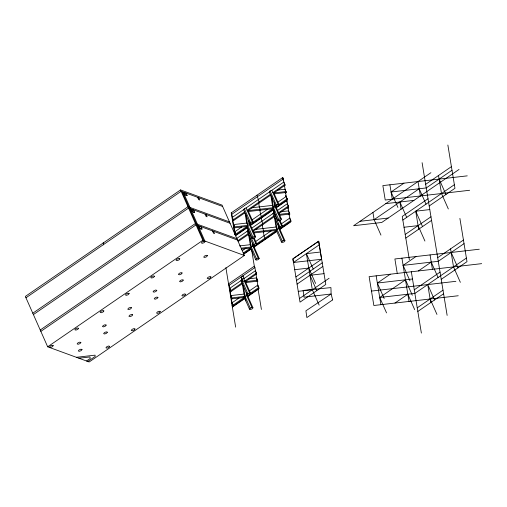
<?xml version="1.0" encoding="UTF-8"?>
<svg xmlns="http://www.w3.org/2000/svg" width="507" height="507" viewBox="0 0 507 507"><rect width="100%" height="100%" fill="white"/><g stroke="black" fill="none" stroke-linecap="round" stroke-linejoin="round"><path stroke-width="0.76" d="M244.837 212.851L233.537 220.602L232.358 217.364L243.588 209.664L244.342 208.631L246.066 207.959L269.356 191.988L270.104 190.955L271.834 190.283L283.888 182.013L285.067 185.258L273.837 192.958L272.861 192.603L284.915 184.333M249.824 223.726L250.572 222.7L252.302 222.028L253.278 222.383L252.53 223.416L250.8 224.088L249.824 223.726L243.588 209.664M236.611 238.518L247.137 231.293L247.885 230.267L247.321 226.8M252.188 238.151L252.936 237.124L254.666 236.452L255.648 236.807L254.894 237.84L253.164 238.512L252.188 238.151L246.979 226.401L247.733 225.368L250.211 224.183M275.586 206.051L276.34 205.024L278.07 204.353L279.046 204.714L278.299 205.741L276.569 206.412L275.586 206.051L269.356 191.988M251.878 228.042L272.905 213.618L273.653 212.591L273.083 209.125M253.373 245.363L254.121 244.336L255.851 243.664L256.827 244.019L256.079 245.052L254.349 245.724L253.373 245.363L247.137 231.293M277.956 220.475L278.704 219.449L280.434 218.777L281.41 219.132L280.663 220.165L278.932 220.837L277.956 220.475L272.747 208.726L273.495 207.693L276.733 205.988M255.737 259.787L256.485 258.754L258.215 258.082L259.191 258.443L258.443 259.47L256.713 260.142L255.737 259.787L250.528 248.031L251.276 247.004L254.514 245.299M279.135 227.687L279.889 226.661L281.613 225.989L282.595 226.344L281.841 227.377L280.118 228.049L279.135 227.687L272.905 213.618M281.499 242.112L282.253 241.085L283.983 240.413L284.959 240.768L284.212 241.801L282.481 242.473L281.499 242.112L276.296 230.362L277.044 229.329L280.282 227.624M245.268 297.767L233.214 306.038L233.062 305.113L244.292 297.406L245.039 296.38L247.524 295.188M247.137 294.738L247.885 293.705L249.615 293.04L250.591 293.395L249.843 294.428L248.113 295.093L247.137 294.738L240.901 280.669L241.649 279.642L242.802 279.192M249.501 309.162L250.249 308.129L251.979 307.457L252.955 307.819L252.207 308.845L250.477 309.517L249.501 309.162L243.886 296.5M205.094 241.509L204.283 242.587L202.458 243.297L201.38 242.948L202.217 241.858L204.017 241.155L205.094 241.509L198.256 226.078L197.179 225.729L204.017 241.155M180.536 189.929L25.35 296.418L47.677 346.801L89.175 361.979L244.355 255.484L222.034 205.107L180.536 189.929L202.857 240.305L244.355 255.484M25.952 297.78L181.138 191.291L222.636 206.469M32.79 313.212L187.977 206.723L229.475 221.901M33.399 314.574L188.579 208.085L230.077 223.264M40.23 330.006L195.417 223.517L236.915 238.689M40.839 331.369L196.019 224.88L237.517 240.058M234.785 234.494L231.243 212.858L282.773 177.507L284.04 182.938M247.448 227.586L235.394 235.856L231.845 214.22L283.375 178.87M47.677 346.801L202.857 240.305M233.385 219.677L244.615 211.977M270.383 194.301L247.093 210.272L248.075 210.633L273.495 207.693L271.625 196.291M270.605 195.176L248.075 210.633L253.278 222.383M241.744 226.971L234.722 231.788L235.901 235.026L247.207 227.275M252.201 219.797L267.512 209.296M277.969 202.122L286.259 196.437L287.431 199.676L276.201 207.382L275.225 207.021L274.693 203.763M235.628 232.193L234.874 232.713L235.901 235.026M235.749 234.101L246.979 226.401L234.722 227.814L233.695 225.501L234.462 225.412M253.227 222.11L272.747 208.726L248.145 211.565M278.996 204.441L287.279 198.75M248.791 220.627L249.457 224.696L250.439 225.057L272.969 209.6M250.369 225.583L273.216 209.911M276.138 207.908L286.924 200.506M277.646 210.367L287.437 203.649L288.616 206.888L278.793 213.631M237.631 240.831L248.164 233.613M252.904 230.362L273.926 215.938M277.912 213.2L288.464 205.962M238.588 241.205L248.386 234.488M253.025 231.306L274.154 216.812M242.485 250.534L245.99 248.126M255.75 241.433L271.758 230.451M281.512 223.758L289.801 218.073L290.98 221.312L279.75 229.018L278.774 228.657L278.242 225.4M243.506 252.847L250.528 248.031L241.332 249.095M256.776 243.747L276.296 230.362L254.159 232.916M282.538 226.071L290.828 220.387M86.507 361.003L90.227 358.449L89.986 356.947L78.915 358.221M243.214 254.077L250.75 248.905M252.473 243.075L253.006 246.332L253.982 246.694L276.518 231.236M243.449 254.4L251.18 249.095M253.754 247.327L276.942 231.42M279.522 229.652L290.473 222.142M229.158 285.232L254.92 267.557L254.318 266.194L228.549 283.869L229.158 285.232L232.7 306.868L244.944 298.471M244.133 278.451L255.439 270.7L256.46 273.013L244.406 281.284L242.676 281.955L242.238 279.275L243.892 278.14L242.866 275.827L242.992 276.613M230.577 288.781L229.823 289.301L230.85 291.614L242.15 283.863M230.85 291.614L230.698 290.688L241.928 282.982M243.892 278.14L244.406 281.284L245.382 281.645L256.612 273.938L256.46 273.013M397.913 207.433L391.074 192.001L403.959 183.166M239.057 297.983L232.035 302.799L233.062 305.113M249.514 290.809L257.803 285.124L258.982 288.363L247.752 296.069L246.77 295.708L246.237 292.45M293.464 262.474L321.571 259.261L318.694 241.199L292.932 258.874L300.024 302.14L325.792 284.465L318.694 241.199L292.894 258.862L293.464 262.474L319.29 244.805M250.54 293.122L258.83 287.437M247.517 296.703L258.469 289.193M430.906 172.703L353.607 225.723L381.739 222.472L459.038 169.452M380.953 235.109L374.115 219.683L419.207 188.75L426.045 204.182M425.646 184.333L451.414 166.657M295.885 276.904L321.653 259.229M452.003 170.263L426.241 187.939L391.074 192.001M296.475 280.51L322.243 262.835M297.07 284.11L322.832 266.441M428.016 198.757L402.247 216.432L409.345 259.698M402.837 220.038L454.373 184.687M429.195 205.969L454.963 188.293L447.865 145.021M299.434 298.534L329.081 278.261M405.201 234.462L430.969 216.787M405.796 238.068L431.558 220.393M384.179 298.477L377.341 283.052L390.225 274.211M409.948 280.802L403.109 265.376L415.987 256.536M386.543 312.901L379.705 297.47L405.473 279.801L412.311 295.226M418.357 270.96L431.235 262.125L438.073 277.551M437.68 257.702L463.449 240.033M464.038 243.639L438.27 261.308L403.109 265.376M394.953 303.059L407.837 294.218L414.675 309.65M414.276 289.801L440.044 272.126M466.402 258.057L414.872 293.407L379.705 297.47M441.229 279.338L466.991 261.663L459.9 218.397M417.236 307.831L442.998 290.156M417.825 311.437L443.593 293.762M87.8 361.472L95.24 356.383L95.043 355.16L76.386 357.302M275.833 214.461L274.68 214.905L274.078 211.242M184.656 193.287L186.12 193.116L187.146 195.429L185.682 195.601M185.074 194.669L184.275 194.764L183.249 192.451L184.054 192.356L185.074 194.669L187.146 195.429M277.411 190.112L285.073 189.225L286.252 192.47L273.913 193.896M286.1 191.545L273.837 192.958L279.046 204.714M467.251 175.853L382.861 185.606L385.225 200.024L469.621 190.271M192.096 210.075L193.566 209.911L194.593 212.224L193.123 212.395M192.521 211.463L191.716 211.558L190.689 209.245L191.494 209.15L192.521 211.463L194.593 212.224M251.643 207.788L272.468 205.379L278.704 219.449M280.96 211.749L288.622 210.861L289.801 214.1L279.927 215.241M278.92 214.417L289.649 213.174M385.814 203.63L413.946 200.379M199.536 226.87L201.006 226.699L202.033 229.018L200.563 229.183M199.961 228.258L199.156 228.353L198.129 226.033L198.934 225.945L199.961 228.258L202.033 229.018M252.936 237.124L246.706 223.055L233.543 224.576L234.722 227.814M234.57 226.889L247.733 225.368L245.996 214.778M254.425 229.513L276.017 227.016L282.253 241.085M418.681 229.227L415.721 211.197L429.79 209.575M253.151 232.092L277.044 229.329L275.307 218.739M360.052 221.305L388.185 218.054M239.558 245.927L250.255 244.691L256.485 258.754M404.022 227.25L418.085 225.621L424.923 241.053M241.408 248.145L251.276 247.004L249.406 235.597M319.157 305.132L312.318 289.7L306.405 253.639L320.468 252.017M294.706 269.692L308.769 268.064L315.608 283.495M479.286 249.222L394.89 258.976L397.254 273.4M248.956 278.799L256.618 277.912L257.797 281.151L245.458 282.576M245.382 281.645L257.645 280.225M324.017 273.653L309.954 275.276L316.793 290.707M481.65 263.646L369.128 276.651L373.855 305.499L458.246 295.746M250.249 308.129L244.019 294.066L230.85 295.587L232.029 298.826L244.292 297.406M231.769 296.424L231.002 296.513L232.029 298.826M231.876 297.901L245.039 296.38L243.303 285.79M298.249 291.322L312.318 289.7M377.341 283.052L412.502 278.983M371.492 291.075L455.882 281.322M241.877 281.03L240.901 280.669L229.671 288.375L230.698 290.688M439.125 179.104L445.964 194.53M448.327 208.954L441.489 193.522L438.53 175.498M451.154 252.473L457.992 267.905M460.356 282.329L453.518 266.897L450.565 248.867M415.721 211.197L422.559 226.629M406.722 217.44L399.884 202.008L401.062 209.22M434.588 299.998L427.75 284.573L430.709 302.603M430.12 298.997L436.958 314.422M284.3 183.521L285.067 185.258M286.252 192.47L285.226 190.15L284.161 183.642M286.664 197.945L287.431 199.676M287.849 205.151L288.616 206.888M288.775 211.787L289.801 214.1M306.405 253.639L313.244 269.071M290.213 219.575L290.98 221.312M271.834 190.283L278.07 204.353M270.104 190.955L276.34 205.024M276.201 207.382L281.41 219.132M274.458 205.291L280.434 218.777M279.839 220.127L282.595 226.344M279.167 220.456L281.613 225.989M273.653 212.591L279.889 226.661M279.75 229.018L284.959 240.768M278.001 226.921L283.983 240.413M257.005 195.182L259.305 202.927M246.066 207.959L252.302 222.028M244.342 208.631L250.572 222.7M250.439 225.057L255.648 236.807M248.69 222.96L254.666 236.452M254.07 237.796L256.827 244.019M253.399 238.132L255.851 243.664M247.885 230.267L254.121 244.336M253.982 246.694L259.191 258.443M252.239 244.596L258.215 258.082M231.243 212.858L231.845 214.22M232.51 218.289L233.537 220.602M255.845 272.202L256.612 273.938M256.77 278.837L257.797 281.151M257.955 286.049L258.982 288.363M244.982 280.732L250.591 293.395M244.006 280.377L249.615 293.04M242.238 279.275L241.212 276.961L241.649 279.642L247.885 293.705M247.346 295.156L252.955 307.819M246.06 294.098L251.979 307.457M198.649 197.698L199.676 200.012L198.636 199.631L197.616 197.318M206.089 214.486L207.116 216.806L206.083 216.426L205.056 214.112M213.529 231.281L214.556 233.594L213.523 233.22L212.496 230.9M232.187 303.725L233.214 306.038M232.098 305.506L232.7 306.868M422.103 162.696L447.142 315.398M418.022 181.538L420.392 195.962M430.056 254.913L432.42 269.337M411.323 271.771L421.374 333.074M389.896 184.789L392.26 199.213M401.924 258.164L409.022 301.431M372.937 212.471L374.115 219.683M376.156 275.84L380.89 304.682M285.568 192.248L286.411 197.362M286.715 199.251L287.589 204.575M288.046 207.369L288.622 210.861M289.117 213.884L289.953 218.999M282.773 177.507L283.28 180.6M285.181 192.191L285.435 193.737M285.688 195.284L285.942 196.824M274.426 202.135L274.56 202.952M277.969 223.771L278.102 224.582M273.888 210.063L274.046 211.045M270.732 194.789L272.468 205.379M272.696 206.767L272.766 207.16M274.414 217.237L276.017 227.016M260.484 210.139L259.305 206.9L258.621 202.711M261.669 217.351L260.49 214.112L259.806 209.923M262.848 224.563L261.156 218.181M264.033 231.775L262.854 228.537L262.284 225.045M265.218 238.987L264.039 235.749L263.348 231.56M254.92 267.557L255.591 271.625M255.934 273.723L256.948 279.921M257.112 280.935L258.088 286.873M248.31 228.917L248.912 232.58M251.529 249.197L254.571 267.74M258.12 289.377L261.409 309.46M245.103 213.276L246.706 223.055M248.652 234.912L250.255 244.691M245.464 298.946L245.654 300.125M245.686 300.321L245.787 300.911L244.628 297.812M242.283 283.47L244.019 294.066M244.241 295.454L244.311 295.847M225.888 267.639L235.647 327.135M286.651 200.677L286.892 202.185M287.729 207.452L287.97 208.954M288.686 213.472L288.927 214.974M103.251 242.498L103.567 244.843M53.216 345.647L52.411 346.731L50.586 347.441L49.509 347.092L50.345 345.996L52.145 345.299L53.216 345.647M78.534 328.321L77.729 329.404L75.898 330.114L74.821 329.759L75.663 328.669L77.457 327.972L78.534 328.321M103.846 310.937L103.035 312.014L101.21 312.724L100.133 312.375L100.969 311.285L102.769 310.588L103.846 310.937M80.86 342.478L80.049 343.562L78.224 344.272L77.146 343.917L77.983 342.827L79.783 342.13L80.86 342.478M82.014 349.532L81.209 350.61L79.377 351.319L78.3 350.971L79.143 349.874L80.936 349.177L82.014 349.532M129.152 293.553L128.341 294.63L126.516 295.34L125.438 294.992L126.281 293.902L128.075 293.198L129.152 293.553M106.166 325.095L105.355 326.172L103.529 326.882L102.452 326.533L103.295 325.443L105.088 324.746L106.166 325.095M107.332 332.199L106.521 333.283L104.695 333.993L103.618 333.644L104.461 332.548L106.255 331.851L107.332 332.199M154.47 276.233L153.665 277.316L151.834 278.026L150.756 277.678L151.599 276.581L153.399 275.884L154.47 276.233M131.484 307.762L130.673 308.845L128.848 309.555L127.77 309.207L128.607 308.11L130.407 307.413L131.484 307.762M132.638 314.815L131.833 315.899L130.001 316.609L128.924 316.26L129.767 315.164L131.56 314.467L132.638 314.815M109.651 346.357L108.847 347.441L107.015 348.151L105.938 347.802L106.781 346.706L108.574 346.008L109.651 346.357M179.776 258.836L178.971 259.92L177.139 260.63L176.062 260.275L176.905 259.185L178.698 258.488L179.776 258.836M156.79 290.365L155.979 291.443L154.153 292.152L153.076 291.804L153.919 290.707L155.712 290.01L156.79 290.365M157.943 297.413L157.138 298.49L155.307 299.2L154.229 298.851L155.072 297.761L156.872 297.064L157.943 297.413M134.957 328.973L134.152 330.057L132.321 330.767L131.243 330.418L132.086 329.322L133.886 328.625L134.957 328.973M182.095 272.994L181.291 274.078L179.459 274.788L178.382 274.433L179.225 273.343L181.024 272.646L182.095 272.994M183.261 280.098L182.457 281.182L180.625 281.892L179.548 281.543L180.391 280.447L182.184 279.75L183.261 280.098M160.263 311.602L159.452 312.68L157.626 313.389L156.549 313.041L157.385 311.944L159.185 311.247L160.263 311.602M207.414 255.667L206.609 256.745L204.777 257.455L203.7 257.106L204.543 256.01L206.336 255.313L207.414 255.667M185.587 294.256L184.776 295.34L182.951 296.05L181.874 295.701L182.71 294.605L184.51 293.908L185.587 294.256M210.899 276.93L210.094 278.013L208.263 278.723L207.186 278.368L208.028 277.278L209.822 276.581L210.899 276.93M332.63 299.897L306.862 317.572L305.917 310.81L331.115 294.003L330.932 287.602L303.116 290.435L304.042 297.197L331.115 294.003L332.63 299.897M183.369 192.489L182.298 192.14L189.13 207.572L190.207 207.921L183.369 192.489M190.816 209.283L189.738 208.935L196.577 224.367L197.648 224.715L190.816 209.283"/></g></svg>
